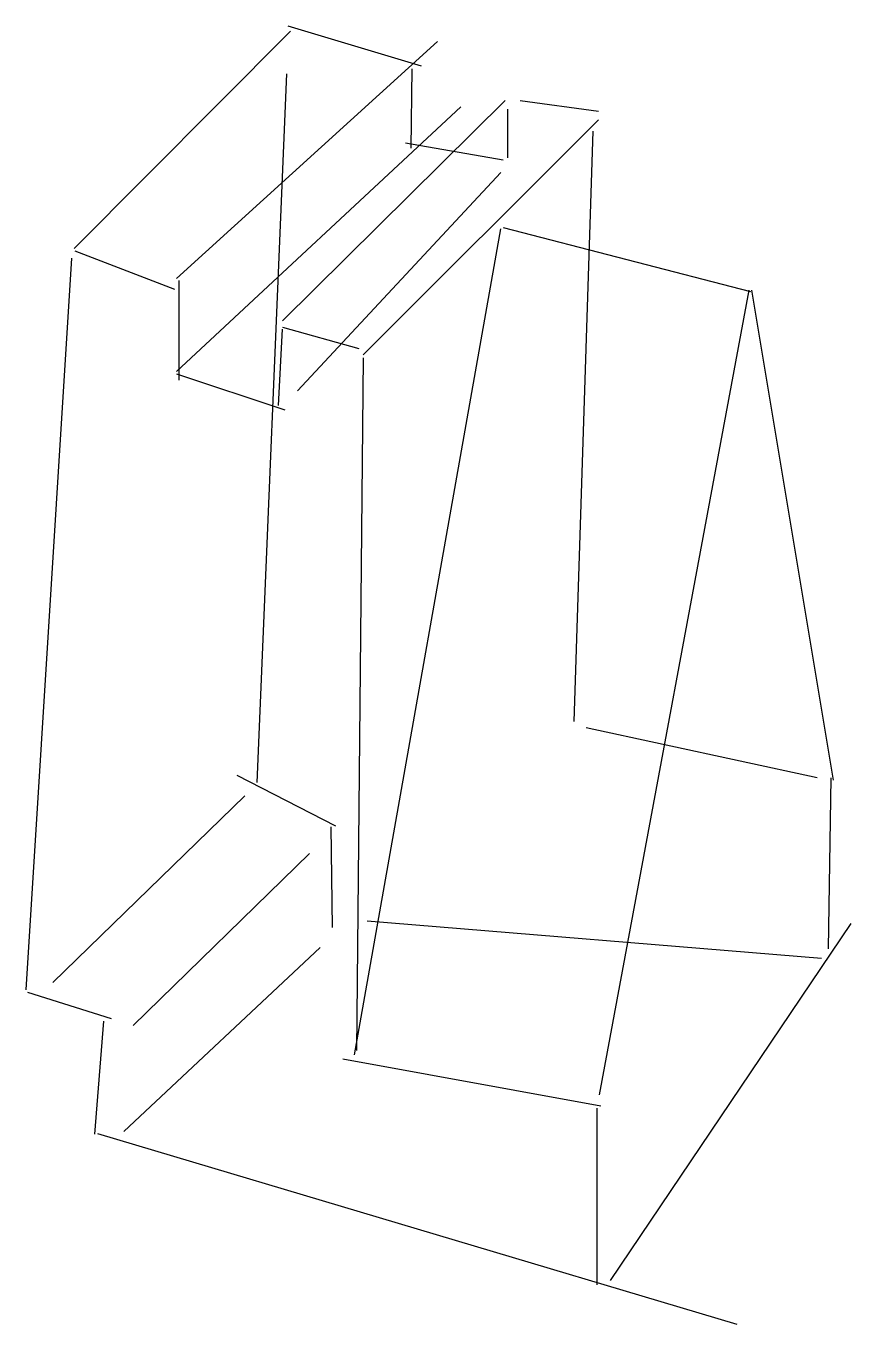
# Model space of a CAD drawing. Header units: metres. Extents: x 99.7 to 142.7, y 405.4 to 473.2.
import ezdxf

# ---------------------------------------------------------------- set-up
doc = ezdxf.new("R2010")
doc.units = ezdxf.units.M

msp = doc.modelspace()

# ---------------------------------------------------------------- linework, layer by layer
at = {"color": 0, "linetype": 'CONTINUOUS'}
for p, q in [((113.331411, 473.23714), (120.29746, 471.149413)), ((102.185638, 461.615498), (113.470739, 472.958749)), ((107.525294, 460.050706), (121.137771, 472.433396)), ((113.261688, 470.731878), (111.721685, 433.729279)), ((119.809753, 470.996123), (119.755877, 466.852665)), ((113.058741, 457.839525), (124.679191, 469.337711)), ((125.453888, 469.337711), (129.548747, 468.784941)), ((107.525294, 455.186117), (122.355101, 469.006029)), ((124.789879, 468.895485), (124.789879, 466.352621)), ((117.264288, 456.070569), (129.548747, 468.342664)), ((129.253893, 467.742261), (128.260755, 436.91164)), ((119.47769, 467.126529), (124.568621, 466.242026)), ((113.833438, 454.19107), (124.457933, 465.578712)), ((124.429645, 462.639249), (116.802522, 419.506647)), ((124.571438, 462.710133), (137.483754, 459.379008)), ((102.04901, 461.114991), (99.665644, 422.907884)), ((102.213105, 461.48798), (107.414606, 459.497937)), ((107.635982, 459.940163), (107.635982, 454.743891)), ((129.603211, 417.427819), (137.416027, 459.432145)), ((141.814778, 433.846304), (137.557937, 459.432145)), ((112.837483, 453.417161), (113.058741, 457.397299)), ((113.058741, 457.507842), (117.042912, 456.402251)), ((117.256423, 455.89979), (116.915909, 419.733393)), ((107.525294, 455.075573), (113.169429, 453.196022)), ((140.963316, 433.968576), (128.902462, 436.590966)), ((110.675692, 434.119718), (115.825948, 431.471015)), ((141.672868, 433.968576), (141.530957, 425.038357)), ((101.060333, 423.288897), (111.090425, 433.028569)), ((115.579322, 431.416967), (115.649515, 426.161746)), ((105.268814, 421.046697), (114.457069, 430.015599)), ((117.473104, 426.512101), (141.180583, 424.550144)), ((130.170735, 407.71793), (142.728216, 426.358039)), ((104.77782, 415.511181), (115.018254, 425.110732)), ((99.753091, 422.782268), (104.103952, 421.406825)), ((103.719186, 421.273905), (103.233592, 415.363858)), ((116.210583, 419.294922), (129.677511, 416.842488)), ((129.4613, 416.719033), (129.4613, 407.50533)), ((103.403086, 415.394156), (136.768803, 405.449959))]:
    msp.add_line(p, q, dxfattribs=at)

doc.saveas('drawing.dxf')
